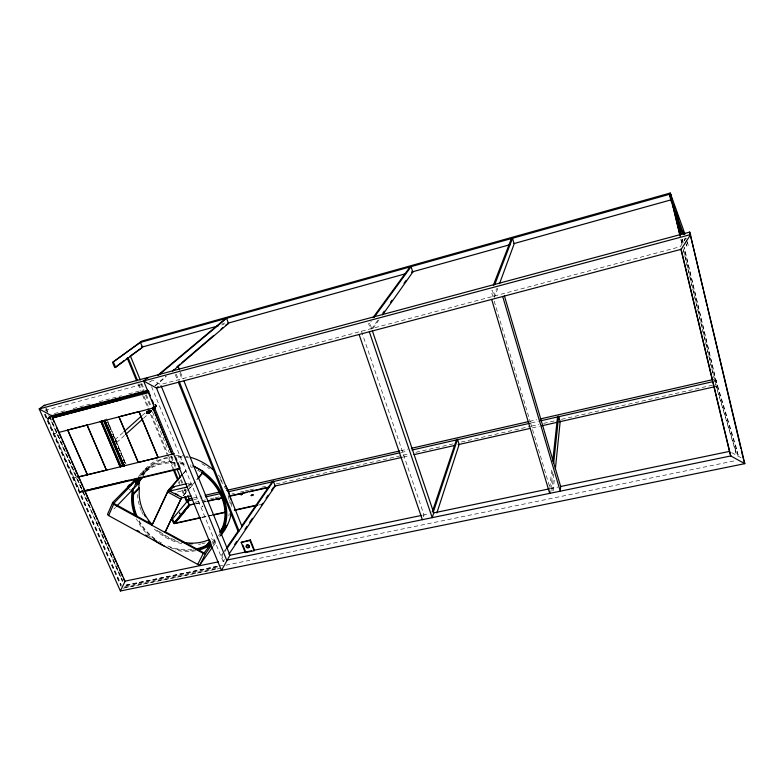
<?xml version="1.0" encoding="UTF-8"?>
<svg xmlns="http://www.w3.org/2000/svg" width="784" height="784" viewBox="0 0 784 784"><rect width="100%" height="100%" fill="white"/><g stroke="black" fill="none" stroke-linecap="round" stroke-linejoin="round"><path stroke-width="0.59" stroke-dasharray="3.92 2.94" d="M147.99 411.531L149.626 412.345L147.96 413.834L147.245 413.638L146.863 411.61L147.568 413.344L149.401 412.825L148.029 410.845M143.492 418.323L151.822 410.796L149.078 413.119L147.539 412.854L147.039 411.453M148.558 411.11C146.628 410.395 152.076 413.785 149.617 410.591L148.548 411.571L148.098 410.502M146.657 412.335L146.931 413.403L148.333 413.785L151.773 410.855L148.264 413.57L146.579 412.237M147.245 413.638L146.49 412.756L146.941 411.551M148.548 410.718C150.871 410.826 148.029 416.529 147.157 411.571M148.646 411.335C149.166 410.042 149.44 415.961 147.274 411.463M146.598 412.756L146.775 411.59L146.696 412.296M148.921 413.256C150.538 412.266 145.785 409.542 149.538 411.139L150.018 412.168M148.372 410.483L148.029 411.375L149.078 413.168L147.392 413.501L146.647 412.619L147.01 411.845M148.068 410.757L149.391 412.992L147.617 413.766L148.333 412.962M148.039 413.56L149.675 412.159L149.048 410.581L150.165 412.286L148.891 413.001M148.333 413.785L150.9 411.473C151.312 409.522 151.39 412.541 150.322 410.875C149.558 409.914 150.606 413.246 150.518 411.257C150.087 409.62 148.911 412.864 147.911 411.296M147.49 411.414L149.342 413.05L149.813 411.963L151.155 411.414L151.018 410.64L151.302 411.277L151.949 410.581M148.764 410.718L149.881 411.727C151.518 412.982 146.089 411.796 148.98 412.541L149.93 412.159L148.98 410.64C148.558 413.315 152.89 410.689 149.156 410.473M148.039 411.874L147.882 411.512C148.705 409.581 150.508 412.903 151.165 410.738L151.802 410.659C150.695 410.64 149.166 413.227 150.92 411.257L150.861 410.502M156.349 406.72C156.163 406.876 157.172 404.789 154.948 404.652C156.379 404.426 156.751 405.896 156.251 406.7C155.261 406.573 156.359 403.995 156.594 405.779M553.151 490.892L554.504 477.525M551.907 491.147L553.671 474.134M552.769 471.654L551.103 487.276L552.308 491.313M549.849 487.54L551.818 469.508M150.107 410.551C156.31 409.66 140.914 417.529 150.616 410.61L150.92 411.61L150.293 412.07M147.078 412.345L147.99 413.276M147.872 412.972L147.382 412.511M148.156 412.815L147.608 411.482L148.529 412.952L151.018 410.64M148.784 412.551C147.725 412.766 150.077 410.679 150.146 412.306M148.931 412.423L149.587 412.09L148.666 410.532M146.441 411.737A1.509 1.284 42.5 0 0 147.343 413.707A1.509 1.284 42.5 0 0 149.127 412.952C150.048 412.1 149.156 409.934 148.166 411.257M148.548 410.463L148.058 411.169L148.852 411.306L148.999 410.62L147.804 410.836M150.685 411.394C150.077 410.12 148.47 413.972 150.087 411.786M150.205 412.002L149.283 412.266L149.744 411.963L149.048 411.012M149.724 410.522C150.959 412.433 148.842 409.797 150.616 411.061M150.44 410.659L150.969 410.855L150.43 411.482M149.068 412.874L150.508 411.629C149.225 412.374 150.675 411.757 151.028 410.943M149.95 410.679L151.204 411.198L151.322 410.6L151.185 411.1M151.214 410.943L150.567 410.649L149.528 411.571L148.891 410.718M151.479 410.532L151.518 411.071L151.165 410.502M155.722 405.622L155.859 406.788L155.898 404.946M156.085 406.847L155.732 405.093L156.183 406.504M155.791 406.651L156.477 406.239L155.83 405.034M146.971 411.737L146.402 412.384L147.451 411.62M146.549 412.11L146.657 411.541M149.646 411.776C147.833 410.796 149.666 412.061 149.862 411.286M149.734 411.855L149.989 411.473M155.124 404.828L154.987 404.407M423.35 516.823L424.017 514.912L361.483 331.24M497.83 288.247L494.479 297.352L492.45 290.55L491.147 290.893L492.832 296.558M493.597 296.558L496.566 288.59M190.581 465.588L190.992 464.706M149.293 412.364L148.372 411.179L149.411 412.149M148.656 412.825L147.284 412.56L148.715 410.983M151.822 410.542L148.95 412.982L151.9 410.738M151.704 410.542L150.871 411.669M155.967 406.798L156.624 406.112M685.941 237.924L680.296 246.695L160.593 384.513L153.154 380.426M224.459 559.433L223.097 561.432L224.126 561.217L221.931 555.846L224.018 552.818M223.646 552.073L220.892 556.062L221.931 555.846M224.332 551.083L225.704 549.094M224.714 551.809L226.106 549.79M379.054 319.833L372.028 329.77L369.832 323.273L371.253 321.313M371.518 329.104L377.878 320.146M213.287 546.085L216.747 541.283M212.993 544.586L217.834 537.853M212.768 543.537L217.727 536.668M218.442 535.688L219.853 533.718M211.749 542.989L215.306 538.079M146.951 413.364L150.41 410.914M147.451 412.903L147.078 413.266L149.969 410.669M148.441 412.041L148.96 411.541M148.637 410.836L149.048 411.492L149.871 410.728M183.025 495.782L186.984 491.137M187.778 490.206L197.284 479.053M183.387 495.762L188.934 489.255M189.728 488.324L195.275 481.807M188.807 486.707L190.875 484.287A1.196 0.578 77.6 0 0 190.884 482.719L187.396 483.532M187.915 486.168L190.884 482.719M183.113 473.526L187.053 469.116M183.485 473.536L189.003 467.352M49.676 416.774C45.786 418.391 47.893 420.508 51.156 418.342M49.833 417.137L47.814 419.126L80.154 491.833L82.82 491.47M113.886 509.061L115.581 507.307M148.019 469.057L142.247 474.967A48.53 40.454 36.5 0 1 175.949 463.138M141.679 474.467L147.461 468.567M140.826 473.722L146.628 467.832M82.31 490.304L80.438 492.038M82.467 490.647L80.056 492.176L83.506 491.166M116.542 442.656L124.627 435.355M155.898 405.965L155.977 406.69M156.232 405.553L156.33 406.377M155.889 406.249L156.212 405.681M148.793 413.374L149.097 412.609M146.853 411.845L147.255 413.08M147.892 412.012L148.48 412.423M147.431 412.423L147.186 411.688L146.677 413.099L149.607 410.62L150.704 410.64M148.901 411.718L150.058 410.718M115.013 439.706L123.137 432.445M142.1 415.491L146.882 411.59M154.84 404.544L154.673 404.691M148.176 412.796L147.402 411.933L147.951 411.561M148.009 411.394L149.127 412.404M154.918 385.62L166.1 376.085M155.056 386.13L166.208 376.604M152.615 380.162L149.675 382.014L151.547 380.446M149.117 410.904C151.645 410.738 148.989 413.805 149.626 411.894M156.065 405.269L155.83 405.916M149.352 410.747L150.185 411.453M148.891 411.149L148.333 411.11M148.186 411.737C148.764 412.257 150.508 411.874 149.421 410.64M149.911 410.855L149.421 410.796L150.332 411.316M148.813 411.335L149.607 411.12L149.911 411.806M202.772 505.876L202.027 506.503L202.899 506.778M202.889 506.16L202.027 506.503M150.116 411.051L150.606 411.737L149.852 411.923M216.992 566.352L124.519 585.452L217.942 566.264M148.186 411.237L148.862 410.845M222.499 323.723L224.851 323.067M221.627 324.939L223.989 324.282M202.782 506.493L202.145 506.797M369.832 323.273L368.607 323.596L370.44 329.015M685.177 239.12L686.627 238.728M44.972 410.365L142.992 384.219M54.312 413.57L66.111 410.444M73.186 408.572L92.071 403.564M99.147 401.692L121.569 395.753M128.645 393.872L143.991 389.815M685.304 241.786L686.911 246.392L688.362 246.009L686.872 239.767M47.697 418.254L50.049 417.627M47.853 418.617L50.205 417.99M47.814 419.126L50.176 418.499M56.556 432.886L54.008 433.65L57.379 432.778M76.342 477.397L73.804 478.132L76.166 477.564M80.154 491.833L83.731 490.98M80.536 492.421L83.026 491.784M188.532 484.835L190.875 484.287M177.458 491.96L186.523 489.863M193.158 498.007L201.508 496.105M400.683 450.731L407.837 449.105M529.484 421.39L536.638 419.763M714.861 380.848L716.027 380.583M193.726 499.653L202.076 497.752M401.241 452.486L407.21 451.133M531.248 422.948L538.402 421.322M714.979 381.328L716.145 381.063M194.942 502.319L205.692 499.888M210.465 498.81L214.052 497.997M215.247 497.722L220.02 496.644M231.956 493.94L234.347 493.401M240.316 492.048L243.902 491.235M245.098 490.97L248.675 490.157M249.871 489.892L255.839 488.54M261.817 487.187L267.785 485.835M276.144 483.944L408.689 453.936M415.853 452.319L454.063 443.666M461.227 442.039L530.494 426.369M531.679 426.094L538.843 424.477M543.626 423.389L555.562 420.685M561.54 419.332L714.381 384.738M195.628 503.642L201.576 502.299M202.762 502.034L206.339 501.221M195.52 503.985L201.694 502.593M202.684 502.368L206.261 501.554M403.299 457.062L409.268 455.72M532.267 427.937L539.431 426.32M714.969 386.679L717.36 386.14L684.177 247.332M202.096 517.205L206.868 516.146M208.064 515.882L211.651 515.088M202.213 517.509L206.996 516.45M208.191 516.186L211.778 515.392M258.397 505.072L260.788 504.543M736.548 448.654L715.527 379.005L714.371 379.27L735.157 448.948L736.548 448.654L738.077 455.083L736.695 455.367L716.194 386.404L683.325 249.116M422.811 515.166L429.436 513.785M550.192 488.677L558.169 487.011M219.148 566.019L222.734 565.284M217.58 566.92L124.46 586.03L124.685 585.315M225.939 565.205L736.186 460.512M124.734 586.755L218.324 567.577M124.617 587.735L218.511 568.518M123.147 588.206L220.471 568.292M151.018 410.875L151.626 410.992M150.107 411.179L149.548 410.522M149.372 411.727L149.009 411.051M149.44 412.227L149.087 411.551M150.489 411.179L151.263 410.953L150.724 411.678M148.068 410.816L148.058 411.071M148.96 412.56L149.666 412.756M148.891 412.051L149.068 412.707M148.48 412.825L147.421 411.923M150.597 411.796L150.45 411.874M148.989 413.09L149.107 412.992A1.509 1.284 42.5 0 0 147.911 411.12M219.226 535.933L220.196 536.472M731.599 452.574L742.301 458.444M148.529 411.051L149.332 411.874M150.92 411.257L150.714 410.904M150.303 412.168L149.401 412.335M148.784 412.149L148.294 411.688M149.156 411.032L149.528 411.59M211.474 538.49L212.523 539.931M45.286 414.04L121.344 585.021M44.796 414.168L121.255 585.991M44.619 414.707L120.971 586.226M46.207 408.484L47.697 411.835M49.676 416.314L90.905 509.208M96.373 521.517L122.696 580.836M46.099 408.807L47.589 412.159M49.578 416.627L122.529 580.983M45.707 408.67L48.187 414.246M48.677 415.363L122.471 581.571M107.712 422.194L111.005 429.906M112.886 434.316L125.126 462.981M108.956 425.438L110.368 428.74M112.72 434.258L121.187 454.083M123.539 459.591L124.95 462.903M106.732 418.676L125.93 464.001M107.722 421.978L125.156 462.913M141.698 383.415L144.031 389.08M146.363 394.734L151.018 406.063M171.539 455.876L176.194 467.195M181.329 479.651L182.731 483.052M185.053 488.706L187.386 494.371M140.816 383.65L143.619 390.442M145.481 394.969L150.146 406.288M152.478 411.943L169.266 452.691M171.137 457.219L175.332 467.401M180.467 479.857L181.859 483.248M184.191 488.912L186.523 494.567M138.895 383.915L141.228 389.56M144.021 396.322L148.676 407.602M149.136 408.738L167.756 453.858M168.227 454.985L173.813 468.518M178.928 480.925L179.859 483.179M182.652 489.951L184.985 495.586M138.013 384.15L140.806 390.922M142.668 395.43L172.941 468.724M178.527 482.258L179.458 484.512M181.79 490.147L184.113 495.792M151.537 386.571L223.352 562.059M176.253 374.125L178.527 379.809M175.224 374.399L177.498 380.083M180.408 372.086L183.133 378.907M179.85 373.498L182.113 379.172M686.314 240.257L688.362 246.009M684.099 238.326L684.902 240.629M155.771 406.083L155.869 406.788M738.077 455.083L716.772 384.199L684.06 247.421M494.194 301.115L530.239 421.851M530.592 423.027L549.839 487.501M686.412 244.314L686.911 246.392M735.157 448.948L736.695 455.367M682.198 239.051L683.04 242.599M682.08 239.13L682.933 242.687M681.041 239.59L682.178 244.353M680.884 239.443L682.021 244.187M683.148 248.93L714.087 378.084M115.483 440.177A1.617 1.343 41.9 0 1 116.277 442.882M194.285 549.966A49.274 41.072 36.5 0 1 169.795 547.418M154.703 539.343A49.274 41.072 36.5 0 1 137.866 519.635M140.14 476.3A49.274 41.072 36.5 0 1 175.91 462.442M180.438 463.099A49.274 41.072 36.5 0 1 184.916 464.148M195.784 550.731A50.392 42.003 36.5 0 1 175.067 549.966M150.499 537.128A50.392 42.003 36.5 0 1 136.445 518.9M138.513 476.574A50.392 42.003 36.5 0 1 174.685 461.315M179.311 461.874A50.392 42.003 36.5 0 1 185.063 463.148M130.477 490.049A2.989 2.47 39.1 0 1 129.135 489.304M205.241 542.92A49.764 41.64 36.6 0 1 201.919 543.773M200.802 543.998A49.764 41.64 36.6 0 1 198.499 544.361M181.741 543.596A49.764 41.64 36.6 0 1 154.33 529.033M143.198 514.559A49.764 41.64 36.6 0 1 141.718 511.55M141.267 510.541A49.764 41.64 36.6 0 1 139.581 506.003M139.229 504.857A49.764 41.64 36.6 0 1 137.484 494.459M141.737 474.79A49.764 41.64 36.6 0 1 157.192 459.796M175.42 455.386A49.764 41.64 36.6 0 1 184.691 456.053M185.837 456.249A49.764 41.64 36.6 0 1 188.121 456.729M218.373 474.967A49.764 41.64 36.6 0 1 220.657 477.721M231.211 502.524A49.764 41.64 36.6 0 1 231.515 508.375M178.272 541.773A48.657 40.709 36.6 0 1 156.663 529.935M142.688 475.369A48.657 40.709 36.6 0 1 172.039 456.631M178.017 456.415A48.657 40.709 36.6 0 1 189.13 458.003M219.834 478.24A48.657 40.709 36.6 0 1 223.705 483.924M229.81 500.192A48.657 40.709 36.6 0 1 230.457 507.062M191.796 549.623A48.53 40.454 36.5 0 1 166.796 545.595M161.739 543.145A48.53 40.454 36.5 0 1 158.819 541.43M155.065 538.863A48.53 40.454 36.5 0 1 139.199 520.801M180.408 463.775A48.53 40.454 36.5 0 1 184.828 464.804M190.277 466.647A48.53 40.454 36.5 0 1 192.433 467.558M197.627 470.204A48.53 40.454 36.5 0 1 200.626 472.046M174.93 540.049A47.922 40.092 36.6 0 1 158.77 530.925M143.315 475.751A47.922 40.092 36.6 0 1 172.225 457.307M178.115 457.101A47.922 40.092 36.6 0 1 182.907 457.474M201.772 463.707A47.922 40.092 36.6 0 1 209.524 468.822M220.637 480.406A47.922 40.092 36.6 0 1 225.576 488.932M228.056 495.635A47.922 40.092 36.6 0 1 229.447 502.466M229.251 513.579A47.922 40.092 36.6 0 1 228.791 515.921"/><path stroke-width="1.18" d="M154.154 408.709L152.606 407.386L153.439 409.179M153.301 409.062L154.732 408.19L153.076 408.787L153.654 407.484L154.134 408.719L153.321 407.288M154.791 408.111L153.292 409.464L153.948 407.219L152.4 408.572M132.222 489.971L131.879 493.714A50.392 42.003 36.5 0 0 135.044 515.735M136.465 516.646A49.274 41.072 36.5 0 1 132.917 494.008L138.758 487.913L139.229 482.866A2.95 2.44 39.2 0 0 139.189 480.857M555.366 469.028L560.168 421.635L558.639 416.363L557.571 416.608L552.73 461.09M553.661 463.246L558.639 416.363M549.937 491.019L549.682 493.371L491.666 299.419M125.107 581.238L120.393 590.979L744.8 463.658L689.704 232.074L44.227 405.328L39.2 408.934L120.393 590.979M153.125 409.464L153.742 407.366M153.272 409.385C156.673 408.435 151.234 407.856 153.047 408.983M154.311 407.974L154.017 408.709C153.448 410.101 152.106 406.886 153.233 408.366C152.743 407.837 154.477 408.111 154.085 408.043C152.478 409.062 154.37 410.179 153.929 407.229M154.771 408.023L153.87 408.797L154.125 408.15M154.566 407.974L153.39 408.405L152.439 407.641M436.864 512.952L459.15 444.45L457.513 439.363L456.504 439.589L432.229 512.04M433.395 511.795L457.513 439.363M499.506 283.7L514.147 243.902L512.52 238.258L494.635 284.866M493.352 285.209L511.442 238.552M186.239 483.797L173.47 486.766L169.628 491.098L182.055 497.517M136.426 478.358L112.749 502.456L107.78 513.755A1.989 1.166 20 0 0 108.623 515.588L197.754 564.411A1.96 1.186 24.5 0 0 200.175 564.372L212.601 547.056M108.623 515.588L113.611 504.279A2.009 1.156 20.3 0 1 112.749 502.456M137.759 479.122L133.388 488.902L131.908 490.098A2.989 2.47 39.1 0 1 131.202 490.157M138.376 483.797L141.159 478.563M182.319 474.408L168.168 490.48L151.89 525.251L152.361 524.702M152.86 523.624L168.09 490.941L180.33 477.074M181.486 497.781L164.993 532.424L181.761 497.35M193.099 465.853L203.624 471.625L197.656 479.014M197.754 564.411L203.252 553.386A1.97 1.176 24.6 0 0 205.673 553.357L211.347 545.507M200.175 564.372L205.673 553.357M222.95 528.504L224.547 525.329L225.527 525.858L220.725 535.413M230.996 514.069A49.764 41.64 36.6 0 1 227.595 524.594L224.959 529.837L220.872 535.521M179.673 513.079C178.85 514.245 180.859 513.54 179.438 513.099M153.399 409.395L153.419 408.376M154.899 408.033L153.439 409.336M254.075 550.75L254.447 550.172L250.37 539.931L241.178 542.361L245.284 552.583L254.075 550.75L249.988 540.499L250.37 539.931M147.99 378.133A1.235 0.617 73.7 0 0 147.833 377.516L143.599 380.985L156.486 388.051L681.139 249.322L690.655 234.553L39.2 408.934L51.675 415.765L124.96 581.15L217.952 561.932A1.186 0.549 80.2 0 1 218.364 561.814M245.284 552.583L245.657 552.005M251.527 550.78L229.967 555.268L221.431 570.38L143.599 380.985M228.899 554.2L275.204 485.992L273.371 481.229L272.46 481.435L241.521 526.211M234.7 544.38L236.748 541.372M244.941 529.337L246.989 526.319M249.714 522.311L252.448 518.293M261.317 505.259L262.689 503.25M266.09 498.252L268.148 495.223M271.558 490.216L273.606 487.197M226.4 548.094L238.777 530.19M226.801 548.78L273.371 481.229M382.572 314.854L412.805 272.097L411.071 266.658L374.095 317.412M382.817 313.179L384.238 311.189M390.599 302.232L392.01 300.243M404.025 283.328L406.141 280.339M227.595 524.594L222.852 531.18A50.392 42.003 36.5 0 0 192.972 466.01M220.569 532.738L225.527 525.858M211.043 543.969L204.056 552.945L165.297 531.777M219.569 532.189L224.547 525.329M198.048 550.25A50.392 42.003 36.5 0 0 207.633 546.644L210.426 542.812M210.494 540.98L207.005 545.772A49.274 41.072 36.5 0 1 196.529 549.555M372.9 317.736L410.052 266.942M196.265 548.918A48.53 40.454 36.5 0 0 206.574 545.194L209.377 541.362M153.439 407.631L153.105 407.935M199.822 518.038L174.724 523.585C171.529 522.301 171.069 514.471 174.518 523.3L189.669 504.994L194.432 503.916M174.724 523.585L185.269 510.766M187.533 508.022L189.042 506.19M173.872 523.124L188.973 504.827L187.435 501.084M174.215 523.134L189.267 504.769L187.719 501.015M172.255 519.263L189.258 498.898L187.856 495.508M184.583 496.919L186.445 501.427L188.395 499.094L191.972 498.281M198.078 478.132L203.624 471.625M152.606 407.925C153.625 406.259 153.703 410.453 153.811 408.297M174.332 453.603L78.263 477.054M137.102 516.509A48.53 40.454 36.5 0 1 133.613 494.204L139.444 488.109A47.922 40.092 36.6 0 0 151.841 524.31M116.434 506.435L139.229 482.866M139.415 477.26A49.274 41.072 36.5 0 0 135.808 483.483L136.465 483.846L142.286 477.848L141.639 477.495M135.808 483.483L137.474 481.768M135.671 482.091L139.003 478.671M137.406 478.897L113.739 503.387L152.508 524.77M123.353 464.393L120.579 466.617M120.501 466.764L123.078 464.608M125.528 434.542L142.59 419.136M152.831 408.621L152.419 408.092M153.36 409.062L153.213 407.357M153.194 408.846L154.115 407.847M152.586 407.504L152.576 407.954M124.048 431.641L141.198 416.294M158.133 386.639L156.486 388.051L226.684 560.129L730.747 455.945L744.8 463.658L743.722 460.188M177.282 366.549L180.075 364.158M181.937 362.571L213.62 335.552M221.068 329.192L222.94 327.604M225.733 325.223L228.507 323.38L226.576 318.304L158.231 375.467M172.715 371.038L228.507 323.38M158.113 374.968L225.665 318.559M153.164 409.581L154.644 407.994M87.093 424.997L106.448 470.204L87.093 424.997L68.316 429.848M252.918 495.312L251.311 495.674L252.85 494.939M115.63 367.353L142.463 347.322L140.463 342.412L112.563 362.433L114.719 367.598L115.63 367.353L113.464 362.188M142.835 346.234L141.473 347.253L218.099 325.928M115.679 366.883L124.323 360.444M126.234 359.013L128.155 357.582M130.075 356.152L142.463 347.322M112.563 362.433L141.659 341.138L670.251 193.021L684.981 234.142M124.754 465.647L120.03 466.794L100.95 421.41L101.734 421.106L121.138 466.392M101.459 421.282L100.862 421.537M152.811 408.199L153.203 407.886L172.049 454.279L152.723 407.827M241.874 494.665L240.982 494.812L241.825 494.263M123.274 464.53L104.713 420.312M139.591 342.647L670.604 194.001L671.79 198.979M227.527 323.302L405.524 273.753M411.424 272.117L510.443 244.559M513.981 243.569L671.937 199.606M411.796 272.381L412.805 272.097M683.56 234.524L669.428 194.334L670.859 200.302L672.025 199.979M177.125 366.677L178.144 366.402L179.507 369.813M173.401 369.852L174.43 369.578M50.852 416.461L148.382 390.687M51.009 416.823L67.453 412.482M69.805 411.855L123.862 397.576M126.204 396.959L135.603 394.479M137.955 393.852L147.353 391.373M52.41 417.01L149.058 391.5M52.528 417.882L57.242 416.637M59.604 416.02L69.031 413.531M71.393 412.903L90.258 407.935M92.61 407.317L102.047 404.828M104.399 404.201L113.827 401.722M116.189 401.094L120.903 399.85M52.332 418.029L149.029 392.539L150.352 395.744M100.068 421.645L105.948 420.116M120.06 416.471L138.876 411.61M152.988 407.954L155.34 407.347M58.506 432.494L155.173 407.504M77.528 477.103L107.045 469.939M137.739 462.491L157.809 457.621M170.794 454.465L173.156 453.887M83.731 490.98L129.007 480.21M84.682 490.882L180.104 468.185L177.821 462.638M85.407 491.225L179.507 468.852M169.628 491.098L187.18 487.031M182.035 497.889L190.816 495.88A1.205 0.578 78 0 0 190.914 495.713M205.085 495.292L219.402 492.029M226.556 490.402L399.487 451.006M411.414 448.291L528.289 421.665M540.215 418.95L713.146 379.554M186.563 501.28L192.531 499.927M205.653 496.938L221.157 493.42M228.311 491.793L400.056 452.76M411.982 450.045L530.053 423.213M540.784 420.773L712.529 381.739M186.445 501.427L187.307 501.231L185.445 496.723M207.525 500.956L221.803 497.732M228.948 496.115L269.412 486.972M188.973 504.827L194.55 504.2M207.456 501.29L221.921 498.016M231.339 495.89L246.921 492.381M249.253 491.852L268.363 487.53M274.331 486.188L402.104 457.337M414.04 454.632L454.642 445.469M458.14 444.675L529.876 428.476M541.813 425.781L557.336 422.272M559.1 421.88L714.969 386.679M174.597 523.291L200.9 517.469M212.846 514.823L224.802 512.177M234.367 510.061L257.083 505.033M212.974 515.127L224.93 512.481M234.494 510.364L257.201 505.337M241.178 542.361L249.988 540.499M253.918 550.29L421.616 515.411M433.591 512.922L549.79 488.755M560.57 486.521L729.463 451.398L730.747 455.945L681.139 249.322M153.145 408.954L153.733 408.425M104.86 420.391L106.428 423.683M153.517 408.836L154.105 408.297L153.399 407.67M154.203 408.395L153.566 408.65M153.909 408.562L153.096 408.366M153.125 408.64L153.595 408.787M138.758 487.913L139.444 488.109M133.613 494.204L132.917 494.008L133.388 488.902L132.408 488.373M168.923 489.412L170.971 490.539M175.048 493.293L178.017 494.92M167.433 491.823L180.761 499.114M113.611 504.279L203.252 553.386M137.033 530.327L139.18 531.503M145.618 535.031L147.764 536.207M154.203 539.735L156.339 540.911M44.227 405.328L44.884 405.789M173.47 486.766L174.146 487.246M206.574 545.194L207.633 546.644M51.656 415.216L51.675 415.765L147.48 390.432A1.245 0.617 74.1 0 0 147.676 390.069M52.744 418.97L54.233 422.311M56.703 427.888L61.152 437.923M62.132 440.147L63.622 443.499M64.611 445.724L70.54 459.101M71.53 461.335L73.01 464.677M74 466.911L76.959 473.595M77.949 475.829L79.929 480.288M80.919 482.513L82.398 485.864M83.388 488.089L90.307 503.7M92.777 509.277L97.226 519.312M98.216 521.536L99.695 524.888M102.165 530.454L106.614 540.49M107.604 542.724L109.084 546.066M111.553 551.642L113.033 554.984M114.023 557.218L116.003 561.677M116.992 563.912L118.472 567.253M119.462 569.478L122.422 576.171M123.411 578.406L124.901 581.748M100.852 421.439L119.805 465.618M107.379 425.898L108.79 429.211M109.74 431.425L111.161 434.748M112.102 436.962L113.523 440.275M122.98 462.403L124.401 465.725M104.84 420.302L124.235 465.892L104.497 420.391M104.007 420.704L122.853 464.745M103.664 420.792L122.51 464.834M130.507 356.24L140.297 380.015M177.135 469.459L180.398 477.387M137.494 380.534L128.184 357.974L127.302 358.219L136.612 380.769M174.273 469.645L178.468 479.798M173.401 469.851L177.596 480.004M152.106 400.016L153.419 403.221M175.547 457.092L176.91 460.424M161.053 385.65L229.967 555.268M178.977 380.946L239.051 531.013L238.052 531.229L178.409 382.357M242.932 545.194L245.206 550.868M184.034 381.181L242.05 526.662M673.662 204.575L674.887 208.034M676.112 211.484L678.973 219.54M683.05 231.045L684.275 234.504M670.859 200.302L682.492 233.72M359.101 334.474L422.351 519.684M372.4 330.877L433.768 512.883L432.19 517.656L369.323 331.769M504.406 295.862L560.658 486.501L560.256 491.186L502.701 296.509M680.875 249.077L729.463 451.398M675.975 213.013L681.061 234.318M678.111 222.529L680.943 234.387M670.251 193.021L671.31 197.48M673.338 207.437L680.189 236.013M672.937 206.27L680.032 235.896M689.704 232.074L703.189 289.11M703.748 291.491L707.119 305.75M707.687 308.122L740.841 448.34M741.399 450.722L743.369 459.032M114.787 442.842A1.617 1.343 41.9 0 1 114.444 442.597M114.16 442.294A1.617 1.343 41.9 0 1 113.837 441.167M201.968 472.174A49.274 41.072 36.5 0 1 222.881 528.465M164.209 546.095A50.392 42.003 36.5 0 1 154.164 540.068M128.233 488.079A2.989 2.47 39.1 0 1 128.537 485.512A2.989 2.47 39.1 0 1 131.095 484.904M133.917 480.68A2.95 2.44 39.2 0 1 134.436 479.514M134.936 479.102A2.95 2.44 39.2 0 1 136.249 478.799M192.403 543.792A48.657 40.709 36.6 0 1 190.071 543.743M151.047 524.329A48.657 40.709 36.6 0 1 148.245 520.831M145.53 516.764A48.657 40.709 36.6 0 1 144.305 514.647M190.375 457.307A49.764 41.64 36.6 0 1 213.287 469.871M225.763 485.57A49.764 41.64 36.6 0 1 230.643 498.996M136.465 483.846A48.53 40.454 36.5 0 1 140.013 477.711M201.606 472.713A48.53 40.454 36.5 0 1 221.225 530.288M209.348 539.549A47.922 40.092 36.6 0 1 181.819 542.038M249.224 545.341A1.578 1.323 31.7 0 1 248.548 547.35A1.578 1.323 31.7 0 1 246.509 545.919A1.578 1.323 31.7 0 1 248.234 544.655M252.948 494.802L251.194 495.38L252.948 494.802M242.119 494.057L240.864 494.518L242.119 494.057M219.618 499.134L218.373 499.594L219.618 499.134M158.103 457.542L138.974 411.58L158.103 457.542M138.219 462.374L118.933 416.765L138.219 462.374M87.367 474.722L67.689 430.014L87.367 474.722M246.225 546.85A1.578 1.323 31.7 0 0 248.802 547.595A1.578 1.323 31.7 0 0 247.862 545.223A1.578 1.323 31.7 0 0 246.225 546.85"/></g></svg>
